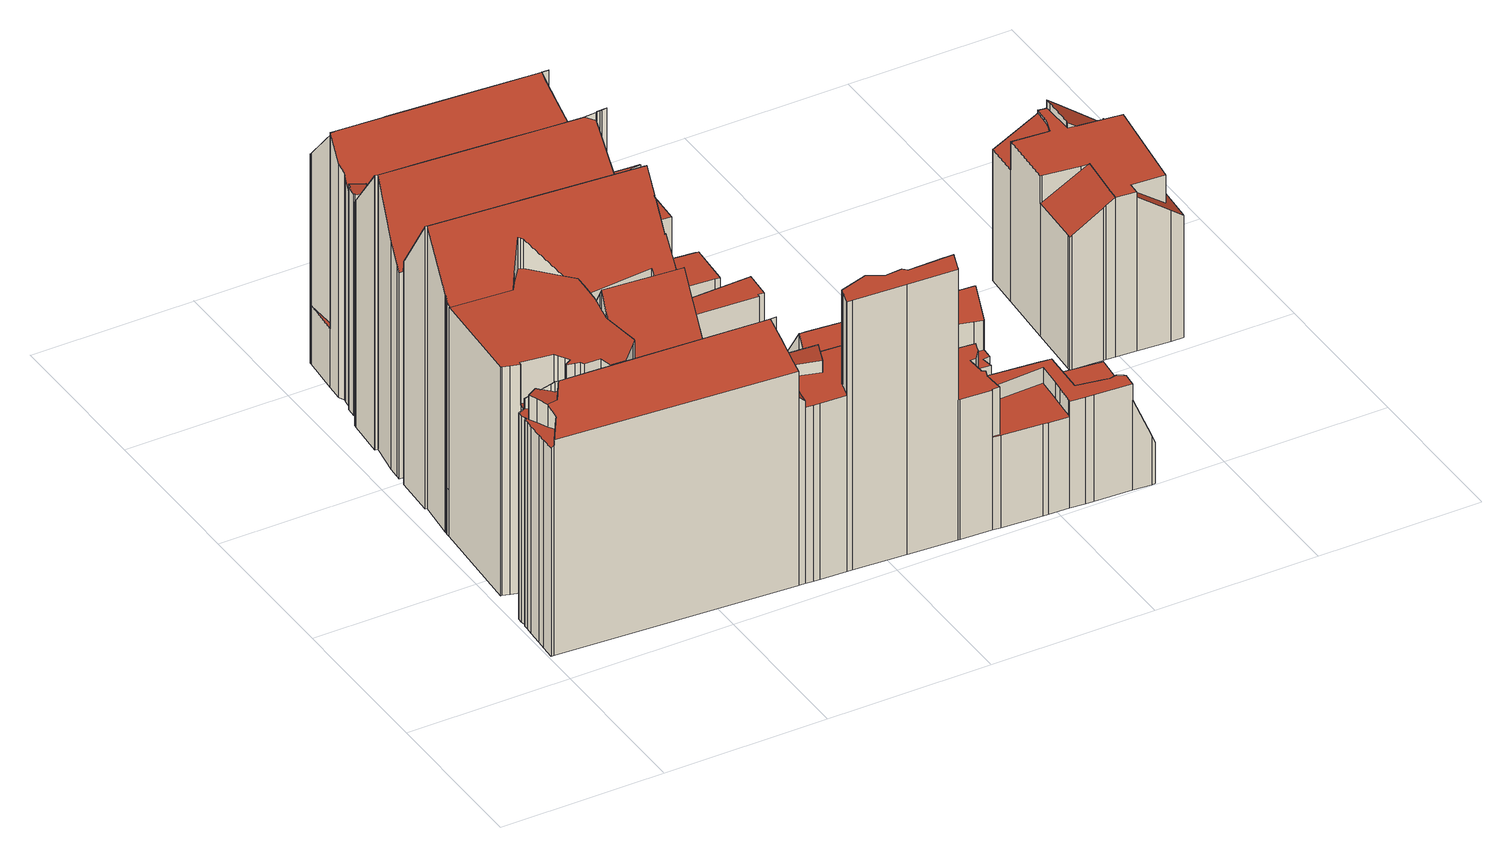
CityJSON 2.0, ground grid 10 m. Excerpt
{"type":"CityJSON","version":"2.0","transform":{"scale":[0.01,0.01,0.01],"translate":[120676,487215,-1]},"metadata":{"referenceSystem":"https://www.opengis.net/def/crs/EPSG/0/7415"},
"CityObjects":{
"building1":{"type":"Building","attributes":{"dak_type":"slanted","data_area":76.36,"data_coverage":0.874,"geconstateerd":false,"gid":16992012,"h_dak_50p":15.68,"h_dak_70p":16.61,"h_dak_max":18.24,"h_dak_min":6.96,"h_maaiveld":-0.04,"kas_warenhuis":false,"lod11_replace":false,"ondergronds_type":"above ground","oorspronkelijkbouwjaar":1730,"pw_actueel":"yes","pw_bron":"ahn3","reconstructie_methode":"tudelft3d-geoflow","reconstruction_skipped":false,"rmse_lod12":3.4,"rmse_lod13":1.31,"rmse_lod22":0.0643,"rn":1,"status":"Pand in gebruik","t_run":153.35,"val3dity_codes_lod12":"[]","val3dity_codes_lod13":"[]","val3dity_codes_lod22":"[]"},"children":["building1-1"]},
"building1-1":{"type":"BuildingPart","parents":["building1"],"geometry":[{"type":"Solid","lod":"2.2","boundaries":[[[[0,1,2,3,4,5,6,7,8,9,10,11,12,13,14,15,16,17,18,19,20,21,22]],[[23,20,19,24]],[[25,16,15,26]],[[27,11,10,28]],[[29,12,11,27]],[[30,8,7,31]],[[31,7,6,32]],[[33,18,17,34]],[[24,19,18,33]],[[32,6,5,35]],[[36,13,12,29]],[[37,14,13,36,38]],[[38,36,39,40]],[[41,4,3,42]],[[43,44,45,46]],[[47,9,8,30]],[[28,10,9,47]],[[48,21,20,23]],[[49,22,21,48]],[[34,17,16,25]],[[50,0,22,49]],[[51,52,35,53]],[[53,35,5,4,41]],[[42,3,2,54]],[[54,2,1,55]],[[55,1,0,50]],[[56,57,58,59]],[[57,56,60]],[[26,15,14,37]],[[59,58,61,62,63]],[[40,39,61,58]],[[46,45,64,65]],[[63,62,44,43]],[[65,64,52,51]],[[53,41,42,54,55,50,49,48,23,24,33,66,67,68,60,56,59,63,43,46,65,51]],[[28,47,30,31,32,35,52,64,45,44,62,61,39,36,29,27]],[[26,37,38,40,58,57,60,68,67,66,33,34,25]]]],"semantics":{"surfaces":[{"type":"GroundSurface"},{"type":"WallSurface","on_footprint_edge":true},{"type":"WallSurface","on_footprint_edge":false},{"type":"RoofSurface"}],"values":[[0,1,1,1,1,1,1,1,1,1,1,1,2,1,2,1,1,1,1,1,1,2,1,1,1,1,2,2,1,2,2,2,2,2,3,3,3]]}}]},
"building2":{"type":"Building","attributes":{"dak_type":"slanted","data_area":86.79,"data_coverage":0.867,"geconstateerd":false,"gid":16992014,"h_dak_50p":14.95,"h_dak_70p":15.81,"h_dak_max":17.16,"h_dak_min":4.28,"h_maaiveld":0.537,"kas_warenhuis":false,"lod11_replace":false,"ondergronds_type":"above ground","oorspronkelijkbouwjaar":1005,"pw_actueel":"yes","pw_bron":"ahn3","reconstructie_methode":"tudelft3d-geoflow","reconstruction_skipped":false,"rmse_lod12":4.08,"rmse_lod13":1.05,"rmse_lod22":0.156,"rn":1,"status":"Pand in gebruik","t_run":171.49,"val3dity_codes_lod12":"[]","val3dity_codes_lod13":"[]","val3dity_codes_lod22":"[]"},"children":["building2-1"]},
"building2-1":{"type":"BuildingPart","parents":["building2"],"geometry":[{"type":"Solid","lod":"2.2","boundaries":[[[[69,70,71,72,73,74,75,76,77,78,79,80,81,82,83,84,85,86,87,88,89,90,91,92,93,94]],[[95,75,74,96]],[[96,74,73,97]],[[98,92,91,99]],[[100,90,89,101]],[[102,94,93,103]],[[104,105,106,107]],[[108,69,94,102,109]],[[110,70,69,108]],[[111,71,70,110]],[[112,113,114,115]],[[115,114,83,82,116]],[[117,118,119,120]],[[121,78,77,122]],[[123,124,79,78,121]],[[125,126,127,128]],[[129,130,126,125]],[[103,93,92,98]],[[99,91,90,100]],[[131,85,84,132,133]],[[134,80,79,124]],[[135,81,80,134]],[[122,77,76,136]],[[136,76,75,95]],[[137,138,124,123]],[[116,82,81,135]],[[139,72,71,111]],[[140,139,141,142]],[[142,141,143,144]],[[144,143,118,117]],[[120,119,138,137]],[[97,73,72,139,140]],[[107,106,130,129]],[[109,102,105,104]],[[101,89,88,145]],[[146,147,145,148]],[[148,145,88,87,149]],[[149,87,86,150]],[[132,84,83,114]],[[133,132,113,112]],[[128,127,147,146]],[[150,86,85,131]],[[125,128,146,148,149,150,131,133,112,151,152,153,154,129]],[[99,100,101,145,147,127,126,130,106,105,102,103,98]],[[139,111,110,108,109,104,107,129,154,153,152,151,112,115,116,135,134,124,138,119,118,143,141]],[[136,95,96,97,140,142,144,117,120,137,123,121,122]],[[113,132,114]]]],"semantics":{"surfaces":[{"type":"GroundSurface"},{"type":"WallSurface","on_footprint_edge":true},{"type":"WallSurface","on_footprint_edge":false},{"type":"RoofSurface"}],"values":[[0,1,1,1,1,1,2,1,1,1,2,1,2,1,1,2,2,1,1,1,1,1,1,1,2,1,1,2,2,2,2,1,2,2,1,2,1,1,1,2,2,1,3,3,3,3,3]]}}]},
"building3":{"type":"Building","attributes":{"dak_type":"slanted","data_area":16.66,"data_coverage":0.759,"geconstateerd":false,"gid":16992018,"h_dak_50p":7.08,"h_dak_70p":7.23,"h_dak_max":8.62,"h_dak_min":6.96,"h_maaiveld":-0.021,"kas_warenhuis":false,"lod11_replace":false,"ondergronds_type":"above ground","oorspronkelijkbouwjaar":1005,"pw_actueel":"yes","pw_bron":"ahn3","reconstructie_methode":"tudelft3d-geoflow","reconstruction_skipped":false,"rmse_lod12":0.349,"rmse_lod13":0.374,"rmse_lod22":0.385,"rn":1,"status":"Pand in gebruik","t_run":71.13,"val3dity_codes_lod12":"[]","val3dity_codes_lod13":"[]","val3dity_codes_lod22":"[]"},"children":["building3-1"]},
"building3-1":{"type":"BuildingPart","parents":["building3"],"geometry":[{"type":"Solid","lod":"2.2","boundaries":[[[[155,156,157,158,159,160,161,162,163,164,165,166,167,168,169,170,171,172,173,174,175,176,177]],[[178,163,162,179]],[[180,169,168,181]],[[182,170,169,180]],[[183,158,157,184]],[[185,159,158,183]],[[186,165,164,187]],[[188,166,165,186]],[[187,164,163,178]],[[179,162,161,189]],[[190,155,177,191]],[[191,177,176,192]],[[193,172,171,194]],[[195,173,172,193]],[[196,167,166,188]],[[181,168,167,196]],[[197,160,159,185]],[[192,176,175,198]],[[194,171,170,182]],[[184,157,156,199]],[[200,174,173,195]],[[198,175,174,200]],[[199,156,155,190]],[[189,161,160,197]],[[190,191,192,198,200,195,193,194,182,180,181,196,188,186,187,178,179,189,197,185,183,184,199]]]],"semantics":{"surfaces":[{"type":"GroundSurface"},{"type":"WallSurface","on_footprint_edge":true},{"type":"RoofSurface"}],"values":[[0,1,1,1,1,1,1,1,1,1,1,1,1,1,1,1,1,1,1,1,1,1,1,1,2]]}}]},
"building4":{"type":"Building","attributes":{"dak_type":"slanted","data_area":274.29,"data_coverage":0.849,"geconstateerd":false,"gid":17594513,"h_dak_50p":14.79,"h_dak_70p":15.28,"h_dak_max":18.66,"h_dak_min":2.81,"h_maaiveld":-0.015,"kas_warenhuis":false,"lod11_replace":false,"ondergronds_type":"above ground","oorspronkelijkbouwjaar":1730,"pw_actueel":"yes","pw_bron":"ahn3","reconstructie_methode":"tudelft3d-geoflow","reconstruction_skipped":false,"rmse_lod12":3.78,"rmse_lod13":1.59,"rmse_lod22":0.393,"rn":1,"status":"Pand in gebruik","t_run":766.75,"val3dity_codes_lod12":"[]","val3dity_codes_lod13":"[]","val3dity_codes_lod22":"[]"},"children":["building4-1"]},
"building4-1":{"type":"BuildingPart","parents":["building4"],"geometry":[{"type":"Solid","lod":"2.2","boundaries":[[[[201,202,203,204,205,206,207,208,209,210,211,212,213,214,215,216,217,218,219,220,221,222,223,224,225,226,227,228,229,230,231,232,233,234,235,236,237,238,239,240,241,242,243,244,245,246,247,248,249,250,251,252,253,254,255,256,257,258,259,260,261,262,263,264,265,266,267,268,269,270,271,272,273,274,275,276,277,278,279,280,281,282,283,284,285,286,287,288,289,290,291,292,293,294,295,296,297,298,299,300,301]],[[302,303,304,305]],[[306,307,308,309]],[[310,237,236,311]],[[312,234,233,313]],[[314,226,225,315]],[[316,255,254,317]],[[318,298,297,319]],[[320,213,212,321]],[[322,293,292,323]],[[324,325,326,327]],[[328,266,265,329]],[[330,206,205,331]],[[332,333,246,245,334]],[[335,242,241,336,337]],[[338,295,294,339]],[[313,233,232,340]],[[341,342,343,344]],[[345,346,342,341]],[[347,227,226,314]],[[348,228,227,347]],[[349,350,258,257,351]],[[352,353,354,355]],[[355,354,356,357]],[[358,359,360,361]],[[339,294,293,322]],[[362,280,279,363,364]],[[315,225,224,365]],[[365,224,223,366]],[[367,259,258,350]],[[368,369,370,371]],[[369,281,280,362]],[[372,373,374,375]],[[376,204,203,373,372]],[[331,205,204,376]],[[377,378,379,380]],[[380,379,243,242,335]],[[381,382,359,358]],[[383,384,385,386]],[[387,388,389,390]],[[364,363,391,392]],[[363,279,278,393]],[[394,395,396,397]],[[398,264,263,399]],[[351,257,256,400]],[[401,402,403,404]],[[405,406,407,408]],[[408,407,409,410]],[[327,326,261,260,411]],[[412,413,235,234,312]],[[340,232,231,414]],[[415,229,228,348]],[[416,417,418,419]],[[344,343,417,416]],[[420,421,422,423]],[[424,425,426]],[[305,304,426]],[[427,428,429,430,431]],[[432,433,428,427]],[[431,430,434,435]],[[436,437,438,439]],[[440,441,437,436]],[[435,434,442,443]],[[443,442,444,445]],[[445,444,446,447]],[[448,449,450,451]],[[452,453,421,420,454]],[[361,360,413,412]],[[455,456,457]],[[458,459,284,283,460]],[[461,462,459,458]],[[357,356,462,461]],[[463,464,465,466]],[[467,468,353,352]],[[469,221,220,470]],[[471,472,473,474]],[[475,219,218,476]],[[477,216,215,478]],[[479,217,216,477]],[[480,481,289,288,482,483]],[[317,254,253,484]],[[474,473,484,485]],[[482,288,287,486,487]],[[487,486,464,463]],[[486,287,286,488]],[[489,490,491,492]],[[493,494,495,496]],[[497,498,499,500]],[[501,502,252,251,503]],[[483,482,504,505]],[[506,285,284,459]],[[494,249,248,507]],[[507,248,247,508]],[[508,247,246,333]],[[509,250,249,494,493]],[[510,511,512,513]],[[514,201,301,515]],[[515,301,300,516,517]],[[439,438,518,519]],[[520,282,281,369,368]],[[521,522,523,524]],[[525,521,526,527]],[[528,529,522,521,525]],[[530,531,472,471]],[[524,523,531,530]],[[532,533,534,535]],[[400,256,255,316]],[[536,239,238,537]],[[537,238,237,310]],[[535,534,350,349]],[[538,394,539,540]],[[386,385,529,528]],[[390,389,541,542]],[[392,391,388,387]],[[543,544,275,274,545]],[[546,547,544,543]],[[397,396,548,549]],[[545,274,273,550]],[[551,552,553,554]],[[555,277,276,556]],[[557,269,268,558]],[[559,270,269,557]],[[560,561,562,563]],[[399,263,262,564]],[[565,566,567]],[[568,569,303,302]],[[449,448,567]],[[451,450,453,452]],[[454,420,570,571]],[[478,215,214,572]],[[573,574,307,306]],[[575,576,207,206,330]],[[577,578,579,580]],[[578,208,207,576]],[[580,579,576,575]],[[581,209,208,578,577]],[[582,210,209,581]],[[583,211,210,582]],[[321,212,211,583]],[[572,214,213,320]],[[584,585,586,587]],[[549,548,402,401]],[[540,539,533,532]],[[588,589,585,584]],[[590,591,592]],[[564,262,261,326]],[[404,403,547,546]],[[542,541,593,594]],[[587,586,325,324]],[[411,260,259,367]],[[419,418,222,221,469]],[[366,223,222,418]],[[414,231,230,346,345]],[[346,230,229,415]],[[595,596,597,598]],[[598,597,502,501]],[[485,484,253,252,502]],[[599,600,552,551]],[[600,272,271,601]],[[601,271,270,559]],[[558,268,267,602]],[[329,265,264,398]],[[603,604,605,606]],[[607,608,609,610]],[[606,605,468,467]],[[496,495,490,489]],[[527,526,604,603]],[[334,245,244,611]],[[612,613,614,615]],[[615,614,616,617]],[[618,619,433,432]],[[620,621,622,623]],[[375,374,624,625]],[[410,409,333,332]],[[626,627,378,377]],[[447,446,627,626]],[[628,629,406,405]],[[488,286,285,506]],[[500,499,596,595]],[[630,631,632,491]],[[492,491,632,498,497]],[[503,251,250,509]],[[633,634,574,573]],[[635,636,513,637]],[[638,639,631,630]],[[640,641,642,643]],[[643,642,395,394,538]],[[550,273,272,600,599]],[[563,562,644,645]],[[645,644,589,588]],[[554,553,561,560]],[[476,218,217,479]],[[516,300,299,646]],[[646,299,298,318]],[[517,516,511,510]],[[637,513,512,634,633]],[[636,635,647]],[[648,649,441,440]],[[393,278,277,555]],[[650,651,652,653]],[[591,590,651,650]],[[594,593,654,655]],[[655,654,641,640]],[[556,276,275,544]],[[625,624,621,620]],[[623,622,656,657]],[[657,656,619,618]],[[430,429,613,612]],[[653,652,456,455]],[[571,570,457]],[[423,422,382,381]],[[336,241,240,658]],[[337,336,425,424]],[[319,297,296,659]],[[659,296,295,338]],[[649,648,647]],[[660,661,202,201,514]],[[373,203,202,661]],[[617,616,661,660]],[[658,240,239,536]],[[662,663,629,628]],[[505,504,664,665]],[[610,609,639,638]],[[466,465,608,607]],[[666,667,668,669]],[[670,291,290,671]],[[323,292,291,670]],[[665,664,672,673]],[[673,672,663,662]],[[311,236,235,413]],[[566,565,569,568]],[[671,290,289,481]],[[669,668,481,480]],[[309,308,667,666]],[[519,518,674]],[[470,220,219,475]],[[371,370,384,383]],[[602,267,266,328]],[[611,244,243,379]],[[460,283,282,520]],[[302,305,426,425,336,658,536,537,310,675,676,568]],[[450,677,678,679,360,359,382,422,421,453]],[[308,307,574,634,512,511,516,646,318,319,659,338,339,322,323,670,671,481,668,667]],[[576,579,578]],[[417,343,342,346,415,348,347,314,315,365,366,418]],[[329,398,399,680,681,682,553,552,600,601,559,557,558,602,328]],[[527,603,606,467,352,355,357,461,458,460,520,368,371,383,386,528,525]],[[503,509,493,496,489,492,497,500,595,598,501]],[[639,609,608,465,464,486,488,506,459,462,356,354,353,468,605,604,526,521,524,530,471,474,485,502,597,596,499,498,632,631]],[[411,367,350,534,533,539,394,397,549,401,404,546,543,545,550,599,551,554,560,563,645,588,584,587,324,327]],[[644,562,561,553,682,681,680,399,564,326,325,586,585,589]],[[429,428,433,619,656,622,621,624,374,373,661,616,614,613]],[[479,477,478,572,320,321,583,683,684,685,470,475,476]],[[541,389,388,391,363,393,555,556,544,547,403,402,548,396,395,642,641,654,593]],[[653,455,457,570,420,423,381,358,361,412,312,313,340,414,345,341,344,416,419,469,470,685,684,683,583,582,581,577,580,592,591,650]],[[385,384,370,369,362,364,392,387,390,542,594,655,640,643,538,540,532,535,349,351,400,316,317,484,473,472,531,523,522,529]],[[623,657,618,432,427,431,435,443,445,447,626,377,380,335,337,424,426,304,303,569,565,567,448,451,452,454,571,457,456,652,651,590,592,580,575,330,331,376,372,375,625,620]],[[450,449,567,566,568,676,675,310,311,413,360,679,678,677]],[[636,647,648,440,436,686,687,688,689,405,408,410,332,334,611,379,378,627,446,444,442,434,430,612,615,617,660,514,515,517,510,513]],[[487,463,466,607,610,638,630,491,490,495,494,507,508,333,409,407,406,629,663,672,664,504,482]],[[309,666,669,480,483,505,665,673,662,628,405,689,688,687,686,436,439,519,674]],[[573,306,309,674,518,438,437,441,649,647,635,637,633]]]],"semantics":{"surfaces":[{"type":"GroundSurface"},{"type":"WallSurface","on_footprint_edge":false},{"type":"WallSurface","on_footprint_edge":true},{"type":"RoofSurface"}],"values":[[0,1,1,2,2,2,2,2,2,2,1,2,2,2,2,2,2,1,1,2,2,2,1,1,1,2,2,2,2,2,1,2,1,2,2,1,2,1,1,1,1,2,1,2,2,1,1,1,2,2,2,2,1,1,1,1,1,1,1,1,1,1,1,1,1,1,1,1,1,2,1,1,1,1,2,1,2,2,2,2,2,1,2,1,2,1,1,1,2,1,2,2,2,2,2,1,2,2,1,2,1,1,1,1,1,1,2,2,2,1,1,1,1,1,2,1,1,2,1,2,2,2,1,2,1,1,1,1,1,2,1,2,1,2,1,2,2,2,2,2,1,1,1,1,1,2,1,1,1,2,2,2,2,2,1,1,2,1,2,2,2,2,1,1,1,1,1,2,1,1,1,1,1,1,1,1,1,2,1,1,1,2,1,1,1,1,1,2,1,1,1,2,2,2,1,1,1,1,2,1,1,1,1,2,1,1,1,1,1,1,1,2,1,2,2,1,2,2,1,2,1,1,1,1,1,2,2,1,1,2,1,2,1,1,1,2,1,2,2,2,3,3,3,3,3,3,3,3,3,3,3,3,3,3,3,3,3,3,3,3,3,3]]}}]},
"building5":{"type":"Building","attributes":{"dak_type":"slanted","data_area":23,"data_coverage":0.891,"geconstateerd":false,"gid":16992016,"h_dak_50p":7.66,"h_dak_70p":8.42,"h_dak_max":9.48,"h_dak_min":5.84,"h_maaiveld":0.117,"kas_warenhuis":false,"lod11_replace":false,"ondergronds_type":"above ground","oorspronkelijkbouwjaar":1005,"pw_actueel":"yes","pw_bron":"ahn3","reconstructie_methode":"tudelft3d-geoflow","reconstruction_skipped":false,"rmse_lod12":1.3,"rmse_lod13":1.24,"rmse_lod22":0.0439,"rn":1,"status":"Pand in gebruik","t_run":51.02,"val3dity_codes_lod12":"[]","val3dity_codes_lod13":"[]","val3dity_codes_lod22":"[]"},"children":["building5-1"]},
"building5-1":{"type":"BuildingPart","parents":["building5"],"geometry":[{"type":"Solid","lod":"2.2","boundaries":[[[[690,691,692,693,694,695,696,697,698]],[[699,693,692,700]],[[701,694,693,699]],[[702,695,694,701]],[[703,697,696,704]],[[704,696,695,702]],[[705,698,697,703]],[[700,692,691,706]],[[707,690,698,705]],[[706,691,690,707]],[[706,707,708,709,710,704,702,701,699,700]],[[705,703,704,710,709,708,707]]]],"semantics":{"surfaces":[{"type":"GroundSurface"},{"type":"WallSurface","on_footprint_edge":true},{"type":"RoofSurface"}],"values":[[0,1,1,1,1,1,1,1,1,1,2,2]]}}]},
"building6":{"type":"Building","attributes":{"dak_type":"slanted","data_area":21.02,"data_coverage":0.785,"geconstateerd":false,"gid":16992027,"h_dak_50p":7.42,"h_dak_70p":8.34,"h_dak_max":9.46,"h_dak_min":5.46,"h_maaiveld":0.229,"kas_warenhuis":false,"lod11_replace":false,"ondergronds_type":"above ground","oorspronkelijkbouwjaar":1005,"pw_actueel":"yes","pw_bron":"ahn3","reconstructie_methode":"tudelft3d-geoflow","reconstruction_skipped":false,"rmse_lod12":1.41,"rmse_lod13":1.69,"rmse_lod22":0.182,"rn":1,"status":"Pand in gebruik","t_run":72.07,"val3dity_codes_lod12":"[]","val3dity_codes_lod13":"[]","val3dity_codes_lod22":"[]"},"children":["building6-1"]},
"building6-1":{"type":"BuildingPart","parents":["building6"],"geometry":[{"type":"Solid","lod":"2.2","boundaries":[[[[711,712,713,714,715,716,717,718,719,720,721,722,723,724,725,726,727,728]],[[729,714,713,730]],[[731,715,714,729]],[[732,733,734]],[[735,725,724,736]],[[737,720,719,738]],[[739,721,720,737]],[[740,712,711,741]],[[742,743,744,745]],[[746,747,748,749]],[[738,719,718,748]],[[750,716,715,731]],[[751,752,734]],[[752,751,753,754]],[[754,753,722,721,739]],[[736,724,723,755]],[[755,723,722,753]],[[756,726,725,735]],[[741,711,728,757]],[[757,728,727,758]],[[745,744,747,746]],[[759,717,716,750]],[[749,748,718,717,759]],[[733,732,743,742]],[[758,727,726,756]],[[730,713,712,740]],[[739,737,738,748,747,744,743,732,734,752,754]],[[751,734,733,742,745,746,749,759,760,761,762,763,758,756,735,736,755,753]],[[758,763,762,761,760,759,750,731,729,730,740,741,757]]]],"semantics":{"surfaces":[{"type":"GroundSurface"},{"type":"WallSurface","on_footprint_edge":true},{"type":"WallSurface","on_footprint_edge":false},{"type":"RoofSurface"}],"values":[[0,1,1,2,1,1,1,1,2,2,1,1,2,2,1,1,1,1,1,1,2,1,1,2,1,1,3,3,3]]}}]},
"building7":{"type":"Building","attributes":{"dak_type":"slanted","data_area":52.8,"data_coverage":0.861,"geconstateerd":false,"gid":16992021,"h_dak_50p":10.38,"h_dak_70p":10.45,"h_dak_max":11.19,"h_dak_min":8.03,"h_maaiveld":0.088,"kas_warenhuis":false,"lod11_replace":false,"ondergronds_type":"above ground","oorspronkelijkbouwjaar":1905,"pw_actueel":"yes","pw_bron":"ahn3","reconstructie_methode":"tudelft3d-geoflow","reconstruction_skipped":false,"rmse_lod12":0.838,"rmse_lod13":0.781,"rmse_lod22":0.111,"rn":1,"status":"Pand in gebruik","t_run":122.84,"val3dity_codes_lod12":"[]","val3dity_codes_lod13":"[]","val3dity_codes_lod22":"[]"},"children":["building7-1"]},
"building7-1":{"type":"BuildingPart","parents":["building7"],"geometry":[{"type":"Solid","lod":"2.2","boundaries":[[[[764,765,766,767,768,769,770,771,772,773,774,775,776,777,778,779,780,781,782,783,784,785,786,787,788,789,790,791,792]],[[793,769,768,794]],[[794,768,767,795]],[[796,770,769,793]],[[797,798,799,800]],[[801,764,792,802]],[[803,765,764,801]],[[804,777,776,805,806]],[[804,807,808]],[[809,810,811,812]],[[813,786,785,814]],[[815,816,817,818]],[[819,820,821,822]],[[823,824,784,783,825,826]],[[827,790,789,828]],[[829,788,787,830]],[[814,785,784,824]],[[831,832,824,823]],[[830,787,786,813]],[[833,829,816,815]],[[828,789,788,829,833]],[[834,791,790,827]],[[795,767,766,835]],[[835,766,765,803]],[[836,771,770,796]],[[837,838,839,840]],[[808,807,841,842]],[[842,841,843]],[[822,821,843]],[[800,799,844,845]],[[845,844,846]],[[840,839,846]],[[847,780,779,848]],[[849,778,777,804]],[[806,805,810,809]],[[850,773,772,851]],[[826,825,820,819]],[[825,783,782,852]],[[852,782,781,853]],[[853,781,780,847]],[[848,779,778,849]],[[854,775,774,855]],[[856,834,798,797]],[[802,792,791,834,856]],[[805,776,775,854]],[[855,774,773,850]],[[851,772,771,836]],[[857,858,832,831]],[[818,817,859,860]],[[860,859,858,857]],[[812,811,838,837]],[[818,860,857,831,823,826,819,822,843,841,807,804,806,809,812,837,840,846,844,799,798,834,827,828,833,815]],[[821,820,825,852,853,847,848,849,804,808,842,843]],[[855,850,851,836,796,793,794,795,835,803,801,802,856,797,800,845,846,839,838,811,810,805,854]],[[858,859,817,816,829,830,813,814,824,832]]]],"semantics":{"surfaces":[{"type":"GroundSurface"},{"type":"WallSurface","on_footprint_edge":true},{"type":"WallSurface","on_footprint_edge":false},{"type":"RoofSurface"}],"values":[[0,1,1,1,2,1,1,1,2,2,1,2,2,1,1,1,1,2,1,2,1,1,1,1,1,2,2,2,2,2,2,2,1,1,2,1,2,1,1,1,1,1,2,1,1,1,1,2,2,2,2,3,3,3,3]]}}]}
},
"vertices":[
[210,2583,96],[1499,2503,96],[1497,2484,96],[1473,2259,96],[1472,2257,96],[1470,2234,96],[2025,2191,96],[2046,2189,96],[2043,2156,96],[2027,1934,96],[2026,1926,96],[1997,1928,96],[1719,1945,96],[1457,1961,96],[130,2043,96],[132,2072,96],[137,2137,96],[169,2331,96],[169,2334,96],[152,2335,96],[152,2337,96],[169,2566,96],[170,2585,96],[152,2337,1875],[152,2335,1877],[137,2137,1575],[132,2072,1476],[1997,1928,805],[2026,1926,805],[1719,1945,810],[2043,2156,806],[2046,2189,806],[2025,2191,807],[169,2334,1877],[169,2331,1874],[1470,2234,816],[1457,1961,814],[130,2043,1432],[1457,1961,1470],[1456,1967,814],[1456,1967,1478],[1472,2257,1853],[1473,2259,1850],[1467,2206,1921],[1467,2206,816],[1489,2198,815],[1489,2198,1930],[2027,1934,805],[169,2566,1572],[170,2585,1546],[210,2583,1546],[1468,2220,1902],[1468,2220,816],[1470,2234,1884],[1497,2484,1552],[1499,2503,1527],[1435,2218,1908],[1435,2218,1856],[1435,2213,1848],[1435,2213,1915],[1375,2241,1884],[1435,2213,816],[1454,2211,816],[1454,2211,1916],[1479,2209,815],[1479,2209,1916],[442,2313,1879],[864,2280,1881],[1132,2260,1882],
[1461,2555,154],[1467,2505,154],[752,2549,154],[273,2579,154],[250,2580,154],[174,2585,154],[175,2594,154],[171,2594,154],[175,2657,154],[185,2656,154],[190,2685,154],[197,2724,154],[200,2744,154],[185,2779,154],[192,2882,154],[210,3118,154],[210,3123,154],[210,3128,154],[1401,3054,154],[1493,3049,154],[2095,3011,154],[2157,3008,154],[2157,3002,154],[2094,2998,154],[2063,2507,154],[1508,2551,154],[175,2594,1590],[174,2585,1589],[250,2580,1580],[2094,2998,832],[2157,3002,832],[2157,3008,832],[2095,3011,832],[1508,2551,836],[2063,2507,831],[1464,2682,1677],[1464,2682,837],[1436,2768,837],[1436,2768,1789],[1461,2555,1507],[1508,2551,1507],[1467,2505,1442],[752,2549,1425],[214,2880,1809],[214,2880,544],[192,2882,532],[192,2882,1809],[185,2779,1670],[280,2652,1582],[280,2652,1511],[281,2657,1518],[281,2657,1582],[185,2656,1594],[175,2657,1595],[190,2685,1596],[190,2685,1546],[1473,2788,1820],[1473,2788,837],[1487,2962,837],[1487,2962,1607],[1433,2791,1819],[1433,2791,837],[210,3123,1516],[210,3118,535],[210,3118,1522],[197,2724,1598],[200,2744,1625],[171,2594,1590],[232,2672,1589],[232,2672,1533],[273,2579,1413],[273,2579,1577],[274,2590,1428],[274,2590,1578],[279,2648,1506],[279,2648,1582],[1493,3049,837],[1492,3032,1523],[1492,3032,837],[1493,3049,1502],[1401,3054,1503],[210,3128,1510],[499,2859,1811],[522,2858,1812],[1094,2815,1816],[1428,2791,1819],
[1592,1252,98],[1633,1249,98],[1746,1243,98],[1845,1236,98],[1930,1231,98],[1975,1228,98],[1975,1219,98],[1953,862,98],[1945,737,98],[1944,721,98],[1919,723,98],[1860,727,98],[1654,741,98],[1591,745,98],[1566,747,98],[1525,750,98],[1512,751,98],[1512,754,98],[1517,824,98],[1533,1083,98],[1543,1246,98],[1543,1255,98],[1562,1254,98],[1945,737,798],[1953,862,802],[1566,747,800],[1591,745,800],[1525,750,801],[1845,1236,814],[1746,1243,815],[1930,1231,813],[1919,723,798],[1944,721,798],[1860,727,798],[1975,1219,813],[1592,1252,816],[1562,1254,816],[1543,1255,816],[1512,754,801],[1512,751,801],[1517,824,803],[1654,741,800],[1975,1228,813],[1543,1246,816],[1633,1249,815],[1533,1083,811],
[124,636,98],[131,666,98],[165,811,98],[110,826,98],[65,839,98],[59,839,98],[95,1450,98],[96,1470,98],[98,1486,98],[98,1496,98],[123,1729,98],[111,1729,98],[126,1984,98],[150,1982,98],[156,2041,98],[555,2017,98],[1241,1974,98],[1474,1960,98],[1458,1892,98],[1397,1640,98],[1413,1639,98],[1402,1537,98],[1984,1553,98],[1999,1553,98],[1987,1390,98],[1952,1391,98],[1949,1374,98],[1446,1405,98],[1435,1405,98],[1395,1406,98],[1390,1316,98],[1386,1265,98],[1372,1266,98],[1287,1271,98],[1285,1237,98],[1281,1182,98],[1270,990,98],[1264,889,98],[1257,767,98],[878,783,98],[793,787,98],[802,717,98],[801,702,98],[796,614,98],[814,613,98],[1410,570,98],[1512,562,98],[1547,560,98],[1568,558,98],[1603,556,98],[1606,555,98],[1828,539,98],[2027,525,98],[2088,521,98],[2426,492,98],[2457,489,98],[2635,474,98],[2747,464,98],[2774,462,98],[3116,433,98],[3190,427,98],[3403,409,98],[3492,401,98],[3599,392,98],[3612,391,98],[3610,351,98],[3595,158,98],[3589,85,98],[3585,26,98],[3583,6,98],[3560,7,98],[3449,14,98],[3218,28,98],[3168,31,98],[3078,37,98],[2951,44,98],[2920,46,98],[2671,62,98],[2621,65,98],[2430,77,98],[2420,77,98],[2119,96,98],[1794,116,98],[1763,118,98],[1603,127,98],[1564,130,98],[1516,133,98],[1477,135,98],[35,224,98],[15,225,98],[20,309,98],[24,370,98],[29,458,98],[32,510,98],[33,534,98],[44,533,98],[40,551,98],[35,571,98],[38,608,98],[71,606,98],[116,602,98],[773,959,1609],[773,959,1580],[774,949,1580],[774,949,1595],[62,456,1610],[62,456,1458],[81,373,1474],[81,373,1620],[1270,990,1711],[1281,1182,1438],[1287,1271,1455],[1372,1266,1456],[1952,1391,1050],[1987,1390,1050],[2426,492,1024],[2088,521,1026],[35,571,1434],[40,551,1438],[126,1984,1543],[111,1729,1932],[29,458,1439],[24,370,1442],[3189,414,788],[3189,414,687],[3190,427,687],[3190,427,788],[3610,351,391],[3612,391,394],[59,839,1581],[65,839,1581],[1410,570,1479],[1410,570,1411],[814,613,1465],[802,717,1579],[793,787,1349],[793,787,1580],[33,534,1436],[32,510,1437],[1386,1265,1456],[1388,1406,1633],[1388,1406,1047],[1401,1526,1048],[1401,1526,1784],[1395,1406,1633],[1395,1406,1047],[1949,1374,1050],[1446,1405,1048],[2747,464,1022],[2747,464,793],[2635,474,1022],[1965,277,1852],[1965,277,1243],[1792,224,1242],[1792,224,1850],[1788,208,1242],[1788,208,1850],[1256,1316,1509],[1256,1316,1366],[1257,1239,1359],[1257,1239,1413],[2430,77,1006],[2621,65,699],[2621,65,1005],[1999,1553,1052],[1984,1553,1052],[2774,462,793],[2420,77,1852],[2420,77,1006],[2422,83,1007],[2422,83,1852],[165,811,1581],[165,811,1316],[169,826,1314],[169,826,1581],[110,826,1581],[775,675,1579],[775,675,1397],[801,702,1365],[801,702,1579],[849,1317,1477],[849,1317,1366],[2430,106,1852],[2430,106,1008],[2466,208,1012],[2466,208,1854],[2670,72,1006],[2670,72,698],[2662,157,698],[2662,157,1009],[2624,74,699],[2624,74,1006],[2671,62,698],[2683,348,794],[2683,348,698],[2711,350,697],[2711,350,793],[3599,392,427],[3492,401,680],[2457,489,1024],[3096,221,789],[3096,221,689],[3091,168,689],[3091,168,789],[1446,383,1688],[1446,383,1364],[1480,381,1334],[1480,381,1688],[1433,509,1386],[1433,509,1546],[3116,433,789],[1285,1237,1412],[1285,1237,1359],[1390,1316,1520],[1435,1405,1047],[1398,1537,1797],[1398,1537,1049],[1402,1537,1049],[1402,1537,1798],[821,1317,1475],[821,1317,1366],[844,1317,1366],[844,1317,1476],[787,842,1580],[787,842,1433],[775,939,1580],[375,684,1580],[375,684,1327],[418,675,1327],[418,675,1418],[418,675,1580],[376,694,1580],[376,694,1326],[447,669,1423],[447,669,1580],[190,449,1687],[190,449,1624],[180,435,1624],[180,435,1674],[170,451,1687],[170,451,1622],[460,649,1445],[460,649,1580],[560,644,1445],[560,644,1580],[574,570,1528],[574,570,1580],[808,1136,1580],[808,1136,1555],[818,1271,1362],[818,1271,1580],[819,1292,1580],[819,1292,1364],[821,1317,1580],[619,1567,1770],[619,1567,1581],[768,1405,1580],[1763,118,1849],[1763,118,1242],[1794,116,1849],[1764,122,1849],[1764,122,1242],[1524,169,1279],[1524,169,1240],[1532,208,1240],[1532,208,1275],[2029,241,1852],[2029,241,1243],[1413,1639,1926],[1397,1640,1926],[2427,459,1246],[2427,459,1022],[2027,496,1025],[2027,496,1244],[1458,1892,1535],[1474,1960,1430],[555,2017,1445],[156,2041,1452],[1241,1974,1434],[35,224,1496],[35,224,1459],[1477,135,1317],[1477,135,1488],[2027,525,1026],[2027,525,1244],[1516,133,1240],[1516,133,1283],[1564,130,1240],[1583,450,1309],[1583,450,1250],[1577,420,1253],[1577,420,1314],[1568,558,1291],[1568,558,1272],[1571,539,1268],[1571,539,1294],[1588,417,1314],[1588,417,1241],[1590,416,1241],[1590,416,1314],[1828,539,1290],[1828,539,1242],[1606,555,1291],[1471,180,1326],[1471,180,1524],[1603,127,1241],[1547,560,1291],[1512,562,1321],[1603,556,1291],[104,553,1575],[104,553,1474],[103,548,1474],[103,548,1581],[124,636,1480],[116,602,1518],[71,606,1452],[71,606,1517],[144,382,1625],[144,382,1630],[2119,96,1851],[2407,208,1246],[2407,208,1012],[2428,326,1017],[2428,326,1246],[2407,208,1854],[2189,208,1244],[2189,208,1852],[2429,208,1854],[2429,208,1012],[2451,456,1246],[2451,456,1022],[2736,430,1020],[2736,430,793],[2745,459,793],[2745,459,1022],[1257,767,1368],[1264,889,1556],[2683,348,1017],[2728,405,793],[2728,405,1019],[2660,189,698],[2660,189,1010],[3078,37,789],[3078,37,690],[3168,31,788],[3080,54,789],[3080,54,690],[3111,379,688],[3111,379,789],[3218,28,788],[3452,38,786],[3452,38,682],[3459,102,682],[3459,102,785],[2920,46,693],[2951,44,692],[3585,26,365],[3589,85,370],[3583,6,363],[3449,108,786],[3449,108,682],[3415,129,682],[3415,129,786],[3403,409,682],[794,1065,1580],[794,1065,1658],[805,1119,1580],[786,1026,1714],[786,1026,1580],[823,1345,1510],[823,1345,1580],[150,1982,1543],[48,518,1603],[48,518,1445],[95,1450,1582],[95,1450,397],[96,1470,1607],[96,1470,398],[99,1450,398],[99,1450,1582],[98,1486,1627],[98,1496,1639],[123,1729,1932],[3174,154,788],[3174,154,688],[3187,384,687],[3187,384,788],[3336,127,787],[3336,127,684],[509,1474,1581],[509,1474,1645],[472,1425,1581],[2673,229,698],[2673,229,1012],[1754,364,1321],[1754,364,1242],[1818,516,1242],[1818,516,1294],[3449,14,786],[3449,14,682],[3560,7,418],[3595,158,375],[2163,232,1852],[2163,232,1244],[2057,226,1244],[2057,226,1852],[1537,230,1272],[1537,230,1240],[1545,268,1240],[1545,268,1268],[796,614,1465],[421,651,1445],[421,651,1330],[374,653,1330],[374,653,1445],[306,657,1331],[306,657,1445],[414,714,1580],[414,714,1322],[378,778,1580],[378,778,1315],[399,746,1319],[399,746,1580],[363,802,1313],[363,802,1581],[668,563,1580],[668,563,1530],[1458,293,1616],[1458,293,1347],[1576,417,1253],[1576,417,1241],[1577,420,1241],[67,529,1604],[67,529,1455],[108,547,1606],[108,547,1581],[103,548,1606],[1568,376,1257],[1568,376,1241],[2650,306,1015],[2650,306,698],[2646,346,698],[2646,346,1017],[3370,121,684],[3370,121,786],[38,608,1433],[125,520,1611],[157,471,1665],[157,471,1618],[589,1580,1785],[589,1580,1581],[602,1574,1581],[602,1574,1779],[2655,241,698],[2655,241,1013],[413,723,1321],[413,723,1580],[878,783,1352],[44,533,1442],[131,666,1446],[131,666,1334],[1461,270,1597],[1461,270,1342],[1465,234,1336],[1465,234,1568],[96,312,1571],[96,312,1487],[91,305,1485],[91,305,1564],[20,309,1444],[15,225,1448],[1461,266,1342],[1461,266,1593],[140,377,1626],[1262,991,1711],[800,1025,1714],[834,1270,1362],[897,1265,1362],[945,1262,1361],[3490,384,680],[3463,136,682],[3459,106,682],[665,1691,1930],[672,1690,1930],[1368,1642,1926],[368,440,1687],[542,431,1687],[601,428,1687],[1376,386,1688],
[1959,967,112],[1970,1147,112],[1975,1228,112],[2475,1198,112],[2490,1197,112],[2488,1158,112],[2473,924,112],[2458,685,112],[1945,741,112],[2475,1198,656],[1975,1228,676],[2490,1197,656],[2488,1158,711],[2458,685,691],[2473,924,1054],[1945,741,710],[1970,1147,793],[1959,967,1055],[1963,967,1055],[1999,964,1055],[2465,924,1054],
[2488,1162,123],[2490,1197,123],[2506,1196,123],[2985,1166,123],[3004,1165,123],[3002,1128,123],[2987,880,123],[2980,778,123],[2976,713,123],[2932,706,123],[2942,637,123],[2672,660,123],[2638,663,123],[2468,677,123],[2469,691,123],[2459,692,123],[2473,920,123],[2474,946,123],[2985,1166,645],[2506,1196,655],[3004,1165,645],[2711,737,702],[2711,737,800],[2680,676,702],[2469,691,700],[2468,677,678],[2932,706,704],[2976,713,705],[2942,637,704],[2490,1197,655],[2488,1162,704],[2747,810,919],[2747,810,703],[2920,786,704],[2920,786,902],[2977,778,896],[2977,778,705],[2980,778,705],[2980,778,896],[3002,1128,697],[2677,669,690],[2677,669,702],[2672,660,676],[2672,660,702],[2638,663,676],[2459,692,700],[2474,946,1018],[2473,920,1056],[2987,880,1056],[2979,881,1056],[2905,887,1056],[2790,896,1056],[2486,919,1056],
[4417,1955,109],[4427,2029,109],[4485,2025,109],[4480,1947,109],[4476,1882,109],[4424,1885,109],[4415,1750,109],[4408,1640,109],[4379,1154,109],[4376,1113,109],[4374,1080,109],[4299,1085,109],[4095,1098,109],[3971,1105,109],[3917,1109,109],[3897,1110,109],[3715,1121,109],[3700,1122,109],[3702,1146,109],[3722,1474,109],[3744,1823,109],[3757,2039,109],[3767,2037,109],[4004,2007,109],[4014,2006,109],[4042,2002,109],[4060,2000,109],[4065,1999,109],[4116,1993,109],[4424,1885,925],[4476,1882,886],[4480,1947,887],[4415,1750,921],[4066,1966,1195],[4066,1966,1145],[4069,1802,1144],[4069,1802,1181],[4417,1955,935],[4116,1993,1160],[4427,2029,933],[3971,1105,1144],[4095,1098,1110],[4095,1098,1142],[3977,1173,1144],[3977,1173,1145],[4101,1168,1142],[4101,1168,1111],[4308,1158,957],[4308,1158,1140],[3767,2037,968],[3757,2039,961],[4010,1962,1145],[4010,1962,1127],[4007,1934,1127],[4007,1934,1145],[3735,1473,1147],[3735,1473,975],[3955,1446,1118],[3955,1446,1144],[3744,1823,1147],[3744,1823,963],[3722,1474,967],[3722,1474,1147],[4060,2000,1145],[4042,2002,1145],[4014,2006,1127],[4004,2007,1121],[3755,1822,1147],[3755,1822,970],[4014,2006,1145],[4065,1999,1145],[4485,2025,889],[4408,1640,918],[4389,1753,1141],[4389,1753,940],[4151,1777,1118],[4151,1777,1143],[4004,1440,1144],[4004,1440,1149],[3996,1441,1144],[4069,1785,1144],[4069,1785,1179],[4117,1780,1144],[3715,1121,980],[3897,1110,1097],[3917,1109,1110],[4376,1113,904],[4379,1154,905],[3702,1146,970],[3700,1122,970],[4299,1085,959],[4374,1080,903],[4065,1999,1198],[3976,1808,1145],[3976,1808,1113],[4003,1888,1126],[4003,1888,1145]
]}
